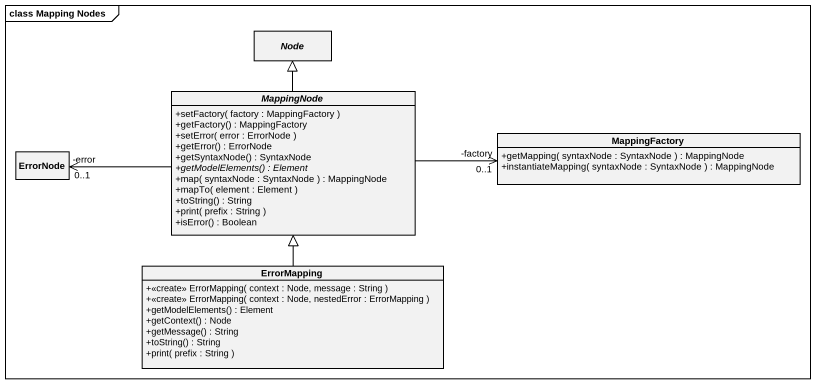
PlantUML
@startuml
mainframe class Mapping Nodes
hide circle
hide empty members
skinparam classAttributeIconSize 0
abstract class "Node" as Node_
abstract class MappingNode {
  +setFactory( factory : MappingFactory )
  +getFactory() : MappingFactory
  +setError( error : ErrorNode )
  +getError() : ErrorNode
  +getSyntaxNode() : SyntaxNode
  {abstract} +getModelElements() : Element
  +map( syntaxNode : SyntaxNode ) : MappingNode
  +mapTo( element : Element )
  +toString() : String
  +print( prefix : String )
  +isError() : Boolean
}
class MappingFactory {
  +getMapping( syntaxNode : SyntaxNode ) : MappingNode
  +instantiateMapping( syntaxNode : SyntaxNode ) : MappingNode
}
class ErrorNode
class ErrorMapping {
  +<<create>> ErrorMapping( context : Node, message : String )
  +<<create>> ErrorMapping( context : Node, nestedError : ErrorMapping )
  +getModelElements() : Element
  +getContext() : Node
  +getMessage() : String
  +toString() : String
  +print( prefix : String )
}
MappingNode -up-|> Node_
MappingNode -right-> "-factory\n0..1" MappingFactory
MappingNode -left-> "-error\n0..1" ErrorNode
ErrorMapping -up-|> MappingNode
@enduml
